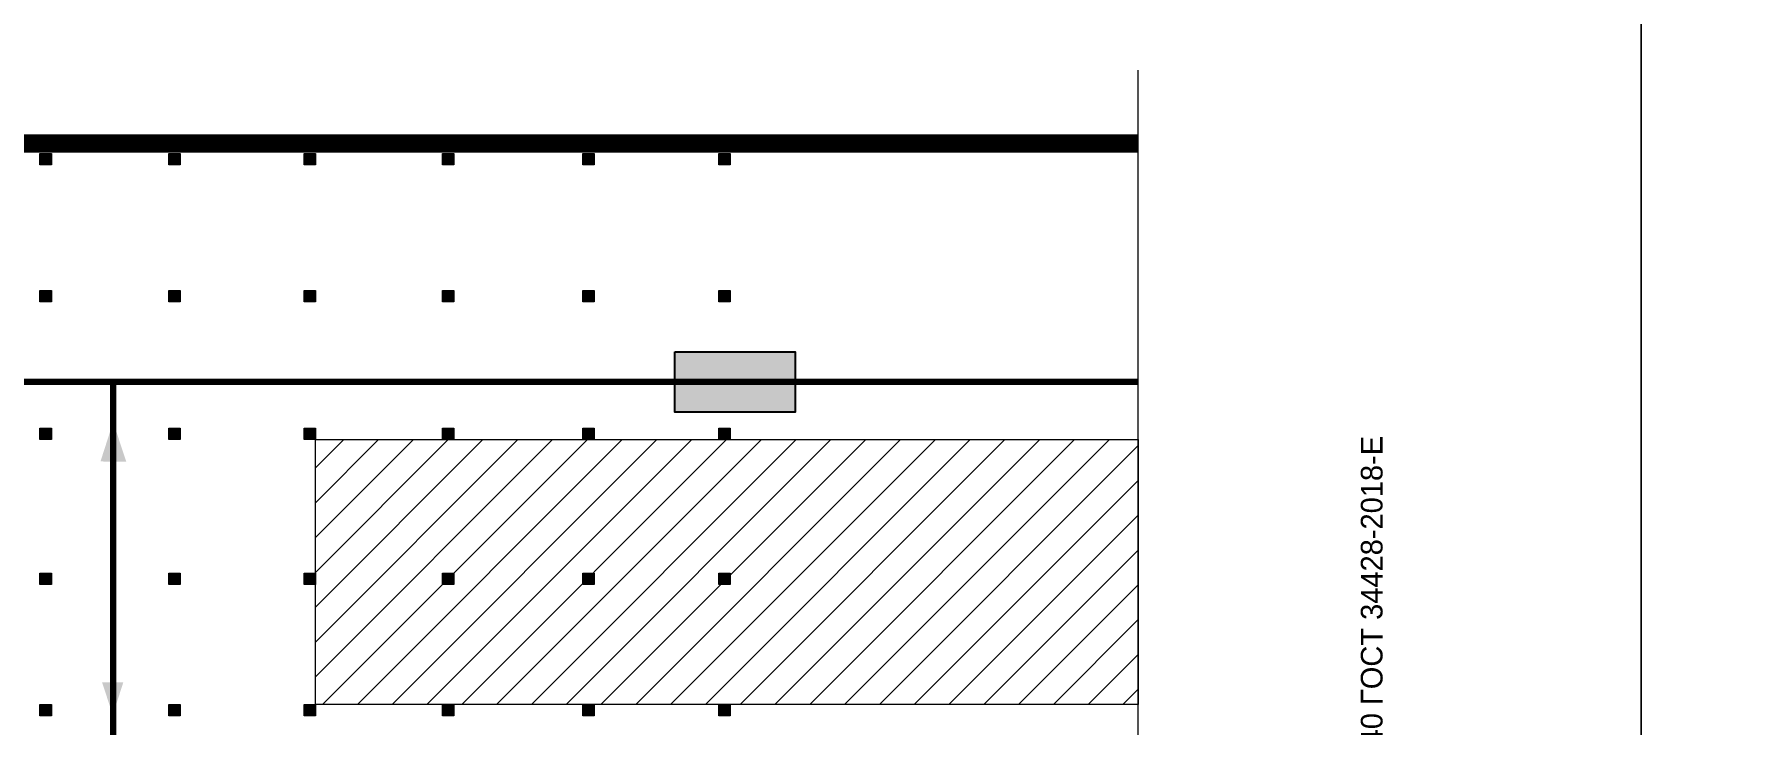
# Model space of a CAD drawing. Header units: millimetres. Extents: x 13810 to 67229, y 12374 to 21950.
# Drawn here: x 28859.2 to 29081.1, y 14295.5 to 14384.5 of the extents above; entities that cross this region are included whole.
import ezdxf

# ---------------------------------------------------------------- set-up
doc = ezdxf.new("R2010")
doc.units = ezdxf.units.MM
doc.layers.add('План_Штампы', color=7, linetype='Continuous')
doc.styles.add('обычный', font='arial.ttf')

# ---------------------------------------------------------------- blocks, each defined once
blk = doc.blocks.new('A$C32E8229D')
at = {"true_color": 0xffffff}
blk.add_hatch(color=7, dxfattribs=at).paths.add_polyline_path([(0, 0), (0, -8), (16, -8), (16, 0)])
h = blk.add_hatch(color=126)
h.paths.add_polyline_path([(0.2, -0.2), (15.8, -0.2), (15.8, -7.8), (0.2, -7.8)])
h.paths.add_polyline_path([(13.49, -2.05), (12.08, -2.05), (11.37, -2.63, 0.162397), (11.29, -2.84), (11.29, -3.63), (10.35, -3.63), (10.35, -4.05), (11.68, -4.05), (11.68, -3.48), (12.26, -4.28), (11.29, -5.1), (11.29, -6.78), (11.85, -6.78), (11.85, -5.44), (12.8, -4.64), (12.8, -5.94), (14.46, -5.94), (14.46, -5.39), (13.45, -5.39), (13.45, -3.97), (12.46, -2.59), (13.15, -2.59), (13.69, -3.34), (14.18, -3)], flags=16)
h.paths.add_polyline_path([(10.74, -1.82, 1), (11.8, -1.82, 1)], flags=16)
h.paths.add_polyline_path([(9.39, -3.59), (5.99, -3.59), (6.56, -3.03), (5.91, -3.03), (5.1, -3.83), (5.91, -4.64), (6.56, -4.64), (5.99, -4.09), (9.39, -4.09)], flags=16)
h.paths.add_polyline_path([(4.29, -1.08), (1.72, -1.08), (1.72, -6.6), (4.29, -6.6)], flags=16)
at = {"color": 126}
blk.add_lwpolyline([(16, -8), (0, -8), (0, 0), (16, 0)], close=True, dxfattribs=at)

msp = doc.modelspace()

# ---------------------------------------------------------------- hatches: boundary and pattern name
at = {"lineweight": 0}
h = msp.add_hatch(color=256, dxfattribs=at)
h.dxf.hatch_style = 1
h.paths.add_polyline_path([(28859.96, 14369.18), (28859.96, 14367.7), (28861.43, 14367.7), (28861.43, 14369.18)])
h = msp.add_hatch(color=256, dxfattribs=at)
h.dxf.hatch_style = 1
h.paths.add_polyline_path([(28876.58, 14369.18), (28876.58, 14367.7), (28878.05, 14367.7), (28878.05, 14369.18)])
h = msp.add_hatch(color=256, dxfattribs=at)
h.dxf.hatch_style = 1
h.paths.add_polyline_path([(28894.03, 14369.18), (28894.03, 14367.7), (28895.5, 14367.7), (28895.5, 14369.18)])
h = msp.add_hatch(color=256, dxfattribs=at)
h.dxf.hatch_style = 1
h.paths.add_polyline_path([(28911.91, 14369.18), (28911.91, 14367.7), (28913.37, 14367.7), (28913.37, 14369.18)])
h = msp.add_hatch(color=256, dxfattribs=at)
h.dxf.hatch_style = 1
h.paths.add_polyline_path([(28929.99, 14369.18), (28929.99, 14367.7), (28931.45, 14367.7), (28931.45, 14369.18)])
h = msp.add_hatch(color=256, dxfattribs=at)
h.dxf.hatch_style = 1
h.paths.add_polyline_path([(28947.55, 14369.18), (28947.55, 14367.7), (28949.01, 14367.7), (28949.01, 14369.18)])
h = msp.add_hatch(color=256, dxfattribs=at)
h.dxf.hatch_style = 1
h.paths.add_polyline_path([(28859.96, 14351.51), (28859.96, 14350.03), (28861.43, 14350.03), (28861.43, 14351.51)])
h = msp.add_hatch(color=256, dxfattribs=at)
h.dxf.hatch_style = 1
h.paths.add_polyline_path([(28876.58, 14351.51), (28876.58, 14350.03), (28878.05, 14350.03), (28878.05, 14351.51)])
h = msp.add_hatch(color=256, dxfattribs=at)
h.dxf.hatch_style = 1
h.paths.add_polyline_path([(28894.03, 14351.51), (28894.03, 14350.03), (28895.5, 14350.03), (28895.5, 14351.51)])
h = msp.add_hatch(color=256, dxfattribs=at)
h.dxf.hatch_style = 1
h.paths.add_polyline_path([(28911.91, 14351.51), (28911.91, 14350.03), (28913.37, 14350.03), (28913.37, 14351.51)])
h = msp.add_hatch(color=256, dxfattribs=at)
h.dxf.hatch_style = 1
h.paths.add_polyline_path([(28929.99, 14351.51), (28929.99, 14350.03), (28931.45, 14350.03), (28931.45, 14351.51)])
h = msp.add_hatch(color=256, dxfattribs=at)
h.dxf.hatch_style = 1
h.paths.add_polyline_path([(28947.55, 14351.51), (28947.55, 14350.03), (28949.01, 14350.03), (28949.01, 14351.51)])
h = msp.add_hatch(dxfattribs=at)
h.set_pattern_fill('ANSI31', color=256)
h.set_pattern_definition([(45, (-1163.6695, -1191.5163), (-2.24506403, 2.24506403), [])])
h.paths.add_polyline_path([(28840.16, 14298.11), (28840.16, 14332.28), (28734.19, 14332.28), (28734.19, 14298.11)])
h.paths.add_polyline_path([(29001.66, 14298.11), (29001.66, 14332.28), (28895.5, 14332.28), (28895.5, 14298.11)])
h.paths.add_polyline_path([(28878.05, 14242.06), (28878.05, 14207.15), (28965.8, 14207.15), (28965.8, 14242.06)])
h.paths.add_polyline_path([(28840.16, 14207.15), (28840.16, 14242.06), (28697.53, 14242.06), (28697.53, 14207.15)])
h = msp.add_hatch(color=256, dxfattribs=at)
h.dxf.hatch_style = 1
h.paths.add_polyline_path([(28859.96, 14333.76), (28859.96, 14332.28), (28861.43, 14332.28), (28861.43, 14333.76)])
h = msp.add_hatch(color=256, dxfattribs=at)
h.dxf.hatch_style = 1
h.paths.add_polyline_path([(28876.58, 14333.76), (28876.58, 14332.28), (28878.05, 14332.28), (28878.05, 14333.76)])
h = msp.add_hatch(color=256, dxfattribs=at)
h.dxf.hatch_style = 1
h.paths.add_polyline_path([(28894.03, 14333.76), (28894.03, 14332.28), (28895.5, 14332.28), (28895.5, 14333.76)])
h = msp.add_hatch(color=256, dxfattribs=at)
h.dxf.hatch_style = 1
h.paths.add_polyline_path([(28911.91, 14333.76), (28911.91, 14332.28), (28913.37, 14332.28), (28913.37, 14333.76)])
h = msp.add_hatch(color=256, dxfattribs=at)
h.dxf.hatch_style = 1
h.paths.add_polyline_path([(28929.99, 14333.76), (28929.99, 14332.28), (28931.45, 14332.28), (28931.45, 14333.76)])
h = msp.add_hatch(color=256, dxfattribs=at)
h.dxf.hatch_style = 1
h.paths.add_polyline_path([(28947.55, 14333.76), (28947.55, 14332.28), (28949.01, 14332.28), (28949.01, 14333.76)])
h = msp.add_hatch(color=256, dxfattribs=at)
h.dxf.hatch_style = 1
h.paths.add_polyline_path([(28859.96, 14315.06), (28859.96, 14313.59), (28861.43, 14313.59), (28861.43, 14315.06)])
h = msp.add_hatch(color=256, dxfattribs=at)
h.dxf.hatch_style = 1
h.paths.add_polyline_path([(28876.58, 14315.06), (28876.58, 14313.59), (28878.05, 14313.59), (28878.05, 14315.06)])
h = msp.add_hatch(color=256, dxfattribs=at)
h.dxf.hatch_style = 1
h.paths.add_polyline_path([(28894.03, 14315.06), (28894.03, 14313.59), (28895.5, 14313.59), (28895.5, 14315.06)])
h = msp.add_hatch(color=256, dxfattribs=at)
h.dxf.hatch_style = 1
h.paths.add_polyline_path([(28911.91, 14315.06), (28911.91, 14313.59), (28913.37, 14313.59), (28913.37, 14315.06)])
h = msp.add_hatch(color=256, dxfattribs=at)
h.dxf.hatch_style = 1
h.paths.add_polyline_path([(28929.99, 14315.06), (28929.99, 14313.59), (28931.45, 14313.59), (28931.45, 14315.06)])
h = msp.add_hatch(color=256, dxfattribs=at)
h.dxf.hatch_style = 1
h.paths.add_polyline_path([(28947.55, 14315.06), (28947.55, 14313.59), (28949.01, 14313.59), (28949.01, 14315.06)])
h = msp.add_hatch(color=256, dxfattribs=at)
h.dxf.hatch_style = 1
h.paths.add_polyline_path([(28859.96, 14298.11), (28859.96, 14296.63), (28861.43, 14296.63), (28861.43, 14298.11)])
h = msp.add_hatch(color=256, dxfattribs=at)
h.dxf.hatch_style = 1
h.paths.add_polyline_path([(28876.58, 14298.11), (28876.58, 14296.63), (28878.05, 14296.63), (28878.05, 14298.11)])
h = msp.add_hatch(color=256, dxfattribs=at)
h.dxf.hatch_style = 1
h.paths.add_polyline_path([(28894.03, 14298.11), (28894.03, 14296.63), (28895.5, 14296.63), (28895.5, 14298.11)])
h = msp.add_hatch(color=256, dxfattribs=at)
h.dxf.hatch_style = 1
h.paths.add_polyline_path([(28911.91, 14298.11), (28911.91, 14296.63), (28913.37, 14296.63), (28913.37, 14298.11)])
h = msp.add_hatch(color=256, dxfattribs=at)
h.dxf.hatch_style = 1
h.paths.add_polyline_path([(28929.99, 14298.11), (28929.99, 14296.63), (28931.45, 14296.63), (28931.45, 14298.11)])
h = msp.add_hatch(color=256, dxfattribs=at)
h.dxf.hatch_style = 1
h.paths.add_polyline_path([(28947.55, 14298.11), (28947.55, 14296.63), (28949.01, 14296.63), (28949.01, 14298.11)])

# ---------------------------------------------------------------- linework, layer by layer
at = {"color": 126, "lineweight": 0, "true_color": 0x008754}
for points in [[(28466.55, 14544.23), (29066.55, 14544.23), (29066.55, 14149.23), (28466.55, 14149.23)], [(29066.55, 14544.23), (29666.55, 14544.23), (29666.55, 14149.23), (29066.55, 14149.23)]]:
    msp.add_lwpolyline(points, close=True, dxfattribs=at)
at = {"lineweight": 0}
msp.add_lwpolyline([(29001.66, 14162.07), (29001.66, 14379.9)], dxfattribs=at)
at = {"lineweight": 0, "const_width": 2.4}
msp.add_lwpolyline([(29001.66, 14370.46), (28689.65, 14370.46)], dxfattribs=at)
at = {"lineweight": 0}
for points in [[(28861.43, 14367.7), (28859.96, 14367.7), (28859.96, 14369.18), (28861.43, 14369.18)], [(28878.05, 14367.7), (28876.58, 14367.7), (28876.58, 14369.18), (28878.05, 14369.18)], [(28895.5, 14367.7), (28894.03, 14367.7), (28894.03, 14369.18), (28895.5, 14369.18)], [(28913.37, 14367.7), (28911.91, 14367.7), (28911.91, 14369.18), (28913.37, 14369.18)], [(28931.45, 14367.7), (28929.99, 14367.7), (28929.99, 14369.18), (28931.45, 14369.18)], [(28949.01, 14367.7), (28947.55, 14367.7), (28947.55, 14369.18), (28949.01, 14369.18)], [(28861.43, 14350.03), (28859.96, 14350.03), (28859.96, 14351.51), (28861.43, 14351.51)], [(28878.05, 14350.03), (28876.58, 14350.03), (28876.58, 14351.51), (28878.05, 14351.51)], [(28895.5, 14350.03), (28894.03, 14350.03), (28894.03, 14351.51), (28895.5, 14351.51)], [(28913.37, 14350.03), (28911.91, 14350.03), (28911.91, 14351.51), (28913.37, 14351.51)], [(28931.45, 14350.03), (28929.99, 14350.03), (28929.99, 14351.51), (28931.45, 14351.51)], [(28949.01, 14350.03), (28947.55, 14350.03), (28947.55, 14351.51), (28949.01, 14351.51)], [(28861.43, 14332.28), (28859.96, 14332.28), (28859.96, 14333.76), (28861.43, 14333.76)], [(28878.05, 14332.28), (28876.58, 14332.28), (28876.58, 14333.76), (28878.05, 14333.76)], [(28895.5, 14332.28), (28894.03, 14332.28), (28894.03, 14333.76), (28895.5, 14333.76)], [(29001.66, 14298.11), (28895.5, 14298.11), (28895.5, 14332.28), (29001.66, 14332.28)], [(29001.66, 14298.11), (28895.5, 14298.11), (28895.5, 14332.28), (29001.66, 14332.28)], [(28913.37, 14332.28), (28911.91, 14332.28), (28911.91, 14333.76), (28913.37, 14333.76)], [(28931.45, 14332.28), (28929.99, 14332.28), (28929.99, 14333.76), (28931.45, 14333.76)], [(28949.01, 14332.28), (28947.55, 14332.28), (28947.55, 14333.76), (28949.01, 14333.76)], [(28861.43, 14313.59), (28859.96, 14313.59), (28859.96, 14315.06), (28861.43, 14315.06)], [(28878.05, 14313.59), (28876.58, 14313.59), (28876.58, 14315.06), (28878.05, 14315.06)], [(28895.5, 14313.59), (28894.03, 14313.59), (28894.03, 14315.06), (28895.5, 14315.06)], [(28913.37, 14313.59), (28911.91, 14313.59), (28911.91, 14315.06), (28913.37, 14315.06)], [(28931.45, 14313.59), (28929.99, 14313.59), (28929.99, 14315.06), (28931.45, 14315.06)], [(28949.01, 14313.59), (28947.55, 14313.59), (28947.55, 14315.06), (28949.01, 14315.06)], [(28861.43, 14296.63), (28859.96, 14296.63), (28859.96, 14298.11), (28861.43, 14298.11)], [(28878.05, 14296.63), (28876.58, 14296.63), (28876.58, 14298.11), (28878.05, 14298.11)], [(28895.5, 14296.63), (28894.03, 14296.63), (28894.03, 14298.11), (28895.5, 14298.11)], [(28913.37, 14296.63), (28911.91, 14296.63), (28911.91, 14298.11), (28913.37, 14298.11)], [(28931.45, 14296.63), (28929.99, 14296.63), (28929.99, 14298.11), (28931.45, 14298.11)], [(28949.01, 14296.63), (28947.55, 14296.63), (28947.55, 14298.11), (28949.01, 14298.11)]]:
    msp.add_lwpolyline(points, close=True, dxfattribs=at)
at = {"color": 126, "lineweight": 100, "true_color": 0x008754}
for points in [[(29001.66, 14339.72), (28686.75, 14339.72)], [(28869.4, 14339.72), (28869.4, 14289.9)]]:
    msp.add_lwpolyline(points, dxfattribs=at)
at = {"layer": 'План_Штампы', "color": 126, "true_color": 0x008754}
for points in [[(28871.09, 14329.44), (28867.77, 14329.45), (28869.41, 14334.54)], [(28867.98, 14300.96), (28870.71, 14300.95), (28869.36, 14296.76)]]:
    msp.add_solid(points, dxfattribs=at)

# ---------------------------------------------------------------- block references
at = {"layer": 'План_Штампы', "color": 126, "true_color": 0x008754, "xscale": 0.9720104521881606, "yscale": 0.9720104521881606, "zscale": 0.9720104521881606, "rotation": 179.9978653237144}
msp.add_blockref('A$C32E8229D', (28957.41, 14335.8), dxfattribs=at)

# ---------------------------------------------------------------- texts
at = {"lineweight": 0, "insert": (29032.19, 14258.72), "char_height": 2.8, "width": 191.3484, "attachment_point": 5, "rotation": 90, "style": 'обычный'}
msp.add_mtext('\\pi-8.4,l8.4,t8.4;{\\fProxima Nova Rg|b0|i0|c204|p2;ИЗГОТОВИТЕЛЬ: ИП АНДРЕЕВ А. А.\\fProxima Nova Rg|b0|i0|c0|p2; \\fProxima Nova Rg|b0|i0|c204|p2;ФП-24 - 2022/ 200-25-1440 ГОСТ 34428-2018-Е\\H1.2266x; }', dxfattribs=at)

doc.saveas('drawing.dxf')
